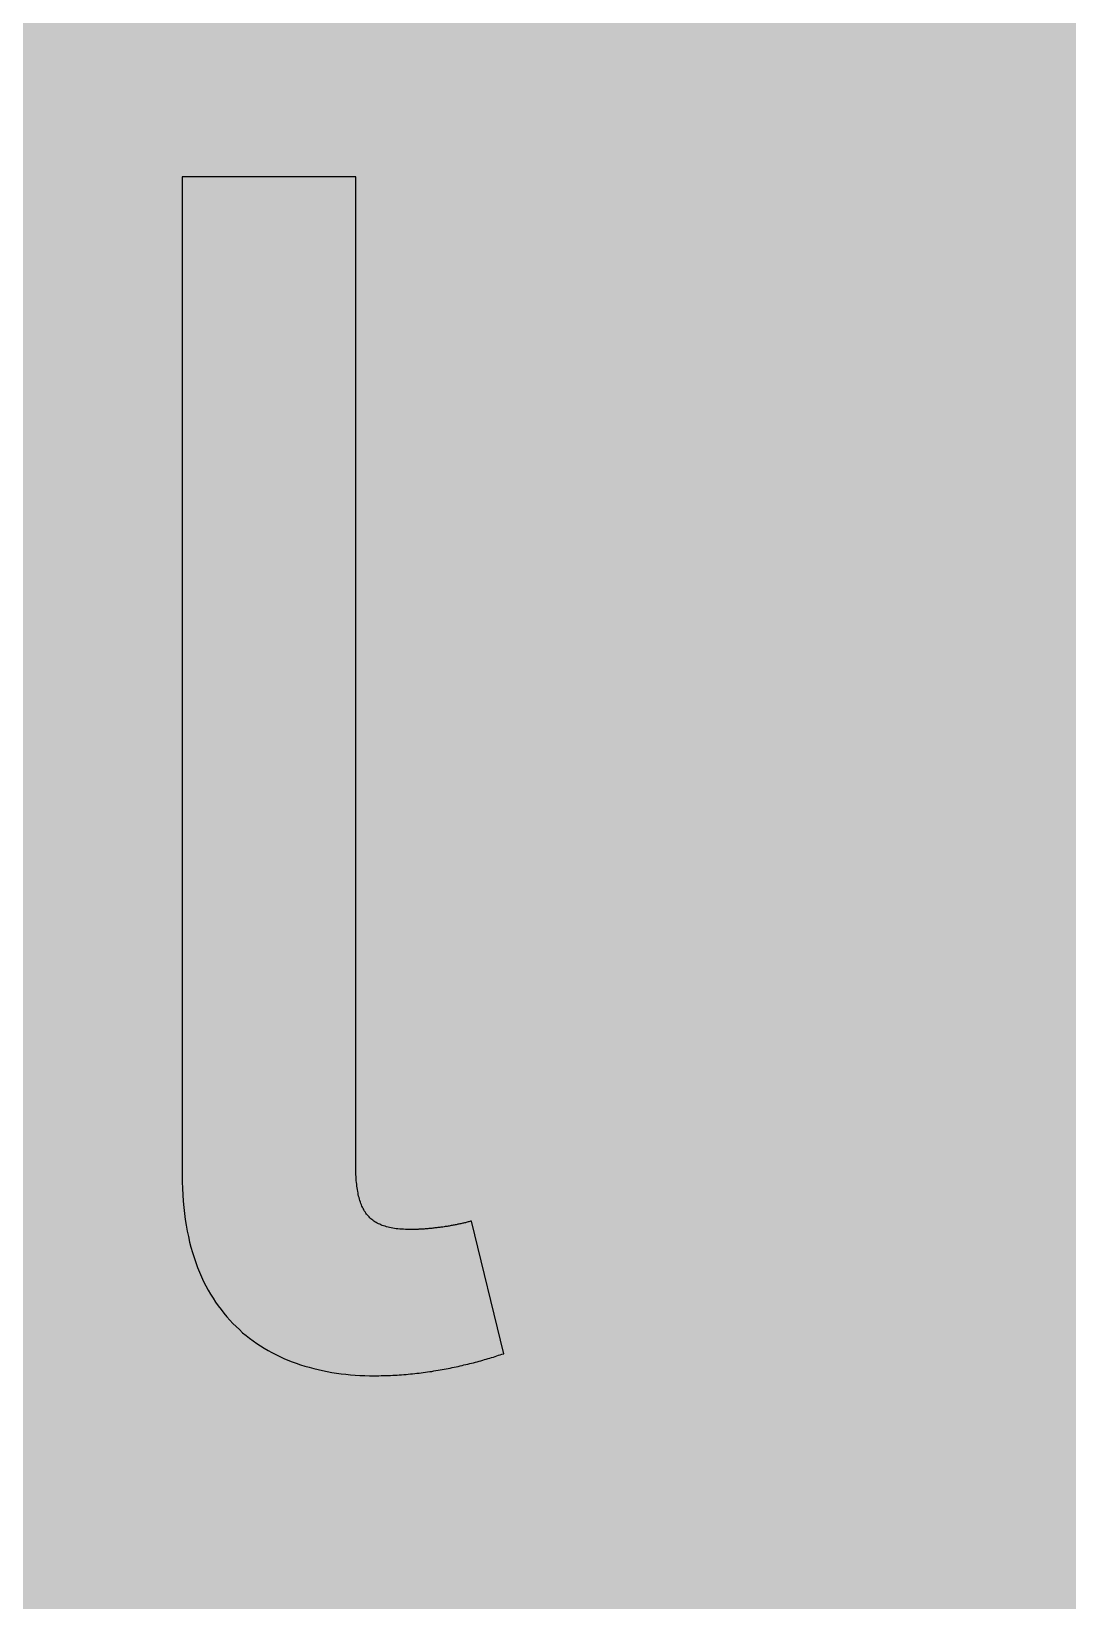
# Model space of a CAD drawing. Header units: millimetres. Extents: x 0 to 212, y 0 to 212.
# Drawn here: x 59.23 to 80.71, y 125.74 to 158.29 of the extents above; entities that cross this region are included whole.
import ezdxf

# ---------------------------------------------------------------- set-up
doc = ezdxf.new("R2010")
doc.units = ezdxf.units.MM

msp = doc.modelspace()

# ---------------------------------------------------------------- hatches: boundary and pattern name
for color, points in [(254, [(14.1633, 0.0536), (13.9878, 0.0533), (13.8125, 0.0559), (13.6373, 0.061), (13.462, 0.0686), (13.2893, 0.0787), (13.114, 0.0914), (12.9413, 0.1041), (12.7686, 0.1219), (12.5959, 0.1397), (12.4231, 0.16), (12.2504, 0.1829), (12.0777, 0.2057), (11.9075, 0.2337), (11.7373, 0.2616), (11.5672, 0.2921), (11.397, 0.3251), (11.2268, 0.3607), (11.0592, 0.3988), (10.8915, 0.4369), (10.7239, 0.4775), (10.5562, 0.5207), (10.3886, 0.5664), (10.2235, 0.6121), (10.0584, 0.6629), (9.8933, 0.7137), (9.7307, 0.7671), (9.5682, 0.8204), (9.4056, 0.8788), (9.2431, 0.9373), (9.083, 0.9982), (8.923, 1.0617), (8.763, 1.1252), (8.6055, 1.1938), (8.4455, 1.2624), (8.2906, 1.331), (8.1331, 1.4046), (7.9781, 1.4783), (7.8232, 1.5545), (7.6708, 1.6332), (7.5184, 1.7145), (7.366, 1.7958), (7.2161, 1.8796), (7.0663, 1.966), (6.919, 2.0523), (6.7716, 2.1438), (6.6243, 2.2352), (6.4795, 2.3266), (6.3348, 2.4232), (6.19, 2.5197), (6.0477, 2.6187), (5.908, 2.7178), (5.7683, 2.8194), (5.6286, 2.9235), (5.4915, 3.0302), (5.3543, 3.1369), (5.2197, 3.2461), (5.0851, 3.3579), (4.953, 3.4722), (4.8209, 3.5865), (4.6914, 3.7033), (4.5644, 3.8202), (4.4348, 3.9395), (4.3104, 4.0615), (4.1859, 4.1859), (4.0615, 4.3104), (3.9395, 4.4348), (3.8202, 4.5618), (3.7033, 4.6914), (3.5865, 4.8209), (3.4722, 4.953), (3.3579, 5.0851), (3.2487, 5.2197), (3.1369, 5.3543), (3.0302, 5.4915), (2.9235, 5.6286), (2.8194, 5.7683), (2.7178, 5.908), (2.6187, 6.0477), (2.5197, 6.19), (2.4232, 6.3348), (2.3266, 6.477), (2.2352, 6.6243), (2.1438, 6.7691), (2.0523, 6.9164), (1.966, 7.0663), (1.8796, 7.2161), (1.7958, 7.366), (1.7145, 7.5184), (1.6332, 7.6708), (1.5545, 7.8232), (1.4783, 7.9781), (1.4046, 8.1331), (1.331, 8.2906), (1.2598, 8.4455), (1.1913, 8.603), (1.1252, 8.763), (1.0592, 8.923), (0.9982, 9.083), (0.9373, 9.2431), (0.8763, 9.4056), (0.8204, 9.5682), (0.7645, 9.7307), (0.7112, 9.8933), (0.6604, 10.0584), (0.6121, 10.2235), (0.5639, 10.3911), (0.5207, 10.5562), (0.4775, 10.7239), (0.4343, 10.8915), (0.3962, 11.0592), (0.3607, 11.2268), (0.3251, 11.397), (0.2921, 11.5672), (0.2616, 11.7373), (0.2311, 11.9075), (0.2057, 12.0802), (0.1803, 12.2504), (0.1575, 12.4231), (0.1372, 12.5959), (0.1194, 12.7686), (0.1041, 12.9413), (0.0889, 13.1166), (0.0787, 13.2893), (0.0686, 13.4645), (0.061, 13.6373), (0.0559, 13.8125), (0.0508, 13.9878), (0.0508, 14.163), (0.0522, 197.6092), (0.0508, 197.7822), (0.0559, 197.9574), (0.061, 198.1327), (0.0686, 198.308), (0.0787, 198.4807), (0.0889, 198.6559), (0.1041, 198.8287), (0.1194, 199.0014), (0.1372, 199.1741), (0.1575, 199.3468), (0.1803, 199.5195), (0.2057, 199.6923), (0.2311, 199.8624), (0.2616, 200.0326), (0.2921, 200.2028), (0.3251, 200.373), (0.3607, 200.5432), (0.3962, 200.7108), (0.4343, 200.8784), (0.4775, 201.0461), (0.5207, 201.2137), (0.5639, 201.3814), (0.6121, 201.5465), (0.6604, 201.7116), (0.7112, 201.8767), (0.7645, 202.0392), (0.8204, 202.2018), (0.8763, 202.3643), (0.9373, 202.5269), (0.9982, 202.6869), (1.0592, 202.8469), (1.1252, 203.007), (1.1913, 203.1644), (1.2598, 203.3245), (1.331, 203.4794), (1.4046, 203.6369), (1.4783, 203.7918), (1.5545, 203.9468), (1.6332, 204.0992), (1.7145, 204.2516), (1.7958, 204.404), (1.8796, 204.5538), (1.966, 204.7037), (2.0523, 204.851), (2.1438, 204.9983), (2.2352, 205.1456), (2.3266, 205.2904), (2.4232, 205.4352), (2.5197, 205.58), (2.6187, 205.7222), (2.7178, 205.8619), (2.8194, 206.0016), (2.9235, 206.1413), (3.0302, 206.2785), (3.1369, 206.4156), (3.2487, 206.5503), (3.3579, 206.6849), (3.4722, 206.817), (3.5865, 206.949), (3.7033, 207.0786), (3.8202, 207.2056), (3.9395, 207.3351), (4.0615, 207.4596), (4.1859, 207.584), (4.3104, 207.7085), (4.4348, 207.8304), (4.5644, 207.9498), (4.6914, 208.0666), (4.8209, 208.1835), (4.953, 208.2978), (5.0851, 208.4121), (5.2197, 208.5213), (5.3543, 208.6331), (5.4915, 208.7397), (5.6286, 208.8464), (5.7683, 208.9506), (5.908, 209.0522), (6.0477, 209.1512), (6.19, 209.2503), (6.3348, 209.3468), (6.4795, 209.4433), (6.6243, 209.5348), (6.7716, 209.6262), (6.919, 209.7176), (7.0663, 209.804), (7.2161, 209.8904), (7.366, 209.9742), (7.5184, 210.0555), (7.6708, 210.1367), (7.8232, 210.2155), (7.9781, 210.2917), (8.1331, 210.3653), (8.2906, 210.439), (8.4455, 210.5101), (8.6055, 210.5787), (8.763, 210.6447), (8.923, 210.7108), (9.083, 210.7717), (9.2431, 210.8327), (9.4056, 210.8937), (9.5682, 210.9495), (9.7307, 211.0054), (9.8933, 211.0588), (10.0584, 211.1096), (10.2235, 211.1578), (10.3886, 211.2061), (10.5562, 211.2493), (10.7239, 211.2924), (10.8915, 211.3356), (11.0592, 211.3737), (11.2268, 211.4093), (11.397, 211.4448), (11.5672, 211.4779), (11.7373, 211.5083), (11.9075, 211.5388), (12.0777, 211.5642), (12.2504, 211.5896), (12.4231, 211.6125), (12.5959, 211.6328), (12.7686, 211.6506), (12.9413, 211.6658), (13.114, 211.6811), (13.2893, 211.6912), (13.462, 211.7014), (13.6373, 211.709), (13.8125, 211.7141), (13.9878, 211.7192), (14.163, 211.7192), (197.6078, 211.7203), (197.7822, 211.7192), (197.9574, 211.7141), (198.1327, 211.709), (198.3054, 211.7014), (198.4807, 211.6912), (198.6534, 211.6811), (198.8287, 211.6658), (199.0014, 211.6506), (199.1741, 211.6328), (199.3468, 211.6125), (199.5195, 211.5896), (199.6897, 211.5642), (199.8624, 211.5388), (200.0326, 211.5083), (200.2028, 211.4779), (200.373, 211.4448), (200.5432, 211.4093), (200.7108, 211.3737), (200.8784, 211.3356), (201.0461, 211.2924), (201.2137, 211.2493), (201.3788, 211.2061), (201.5465, 211.1578), (201.7116, 211.1096), (201.8767, 211.0588), (202.0392, 211.0054), (202.2018, 210.9495), (202.3643, 210.8937), (202.5269, 210.8327), (202.6869, 210.7717), (202.8469, 210.7108), (203.007, 210.6447), (203.167, 210.5787), (203.3245, 210.5101), (203.4794, 210.439), (203.6369, 210.3653), (203.7918, 210.2917), (203.9468, 210.2155), (204.0992, 210.1367), (204.2516, 210.0555), (204.404, 209.9742), (204.5538, 209.8904), (204.7037, 209.804), (204.8535, 209.7176), (205.0009, 209.6262), (205.1456, 209.5348), (205.293, 209.4433), (205.4352, 209.3468), (205.58, 209.2503), (205.7222, 209.1512), (205.8619, 209.0522), (206.0016, 208.9506), (206.1413, 208.8464), (206.2785, 208.7397), (206.4156, 208.6331), (206.5503, 208.5213), (206.6849, 208.4121), (206.817, 208.2978), (206.949, 208.1835), (207.0786, 208.0666), (207.2081, 207.9498), (207.3351, 207.8304), (207.4596, 207.7085), (207.584, 207.584), (207.7085, 207.4596), (207.8304, 207.3351), (207.9498, 207.2056), (208.0666, 207.0786), (208.1835, 206.949), (208.2978, 206.817), (208.4121, 206.6849), (208.5238, 206.5503), (208.6331, 206.4156), (208.7397, 206.2785), (208.8464, 206.1413), (208.9506, 206.0016), (209.0522, 205.8619), (209.1512, 205.7222), (209.2503, 205.58), (209.3468, 205.4352), (209.4433, 205.2904), (209.5348, 205.1456), (209.6262, 204.9983), (209.7176, 204.851), (209.804, 204.7037), (209.8904, 204.5538), (209.9742, 204.404), (210.0555, 204.2516), (210.1367, 204.0992), (210.2155, 203.9468), (210.2917, 203.7918), (210.3653, 203.6369), (210.439, 203.4794), (210.5076, 203.3245), (210.5762, 203.1644), (210.6447, 203.007), (210.7082, 202.8469), (210.7717, 202.6869), (210.8327, 202.5269), (210.8911, 202.3643), (210.9495, 202.2018), (211.0029, 202.0392), (211.0562, 201.8767), (211.107, 201.7116), (211.1578, 201.5465), (211.2035, 201.3814), (211.2493, 201.2137), (211.2924, 201.0461), (211.3331, 200.8784), (211.3712, 200.7108), (211.4093, 200.5432), (211.4448, 200.373), (211.4779, 200.2028), (211.5083, 200.0326), (211.5363, 199.8624), (211.5642, 199.6923), (211.5871, 199.5195), (211.6099, 199.3468), (211.6303, 199.1741), (211.648, 199.0014), (211.6658, 198.8287), (211.6785, 198.6559), (211.6912, 198.4807), (211.7014, 198.308), (211.709, 198.1327), (211.7141, 197.9574), (211.7166, 197.7822), (211.7166, 197.6069), (211.7189, 14.1647), (211.7166, 13.9878), (211.7141, 13.8125), (211.709, 13.6373), (211.7014, 13.4645), (211.6912, 13.2893), (211.6785, 13.1166), (211.6658, 12.9413), (211.648, 12.7686), (211.6303, 12.5959), (211.6099, 12.4231), (211.5871, 12.2504), (211.5642, 12.0802), (211.5363, 11.9075), (211.5083, 11.7373), (211.4779, 11.5672), (211.4448, 11.397), (211.4093, 11.2268), (211.3712, 11.0592), (211.3331, 10.8915), (211.2924, 10.7239), (211.2493, 10.5562), (211.2035, 10.3911), (211.1578, 10.2235), (211.107, 10.0584), (211.0562, 9.8933), (211.0029, 9.7307), (210.9495, 9.5682), (210.8911, 9.4056), (210.8327, 9.2431), (210.7717, 9.083), (210.7082, 8.923), (210.6447, 8.763), (210.5762, 8.603), (210.5076, 8.4455), (210.439, 8.2906), (210.3653, 8.1331), (210.2917, 7.9781), (210.2155, 7.8232), (210.1367, 7.6708), (210.0555, 7.5184), (209.9742, 7.366), (209.8904, 7.2161), (209.804, 7.0663), (209.7176, 6.9164), (209.6262, 6.7691), (209.5348, 6.6243), (209.4433, 6.477), (209.3468, 6.3348), (209.2503, 6.19), (209.1512, 6.0477), (209.0522, 5.908), (208.9506, 5.7683), (208.8464, 5.6286), (208.7397, 5.4915), (208.6331, 5.3543), (208.5238, 5.2197), (208.4121, 5.0851), (208.2978, 4.953), (208.1835, 4.8209), (208.0666, 4.6914), (207.9498, 4.5618), (207.8304, 4.4348), (207.7085, 4.3104), (207.584, 4.1859), (207.4596, 4.0615), (207.3351, 3.9395), (207.2081, 3.8202), (207.0786, 3.7033), (206.949, 3.5865), (206.817, 3.4722), (206.6849, 3.3579), (206.5503, 3.2461), (206.4156, 3.1369), (206.2785, 3.0302), (206.1413, 2.9235), (206.0016, 2.8194), (205.8619, 2.7178), (205.7222, 2.6187), (205.58, 2.5197), (205.4352, 2.4232), (205.293, 2.3266), (205.1456, 2.2352), (205.0009, 2.1438), (204.8535, 2.0523), (204.7037, 1.966), (204.5538, 1.8796), (204.404, 1.7958), (204.2516, 1.7145), (204.0992, 1.6332), (203.9468, 1.5545), (203.7918, 1.4783), (203.6369, 1.4046), (203.4794, 1.331), (203.3245, 1.2624), (203.167, 1.1938), (203.007, 1.1252), (202.8469, 1.0617), (202.6869, 0.9982), (202.5269, 0.9373), (202.3643, 0.8788), (202.2018, 0.8204), (202.0392, 0.7671), (201.8767, 0.7137), (201.7116, 0.6629), (201.5465, 0.6121), (201.3788, 0.5664), (201.2137, 0.5207), (201.0461, 0.4775), (200.8784, 0.4369), (200.7108, 0.3988), (200.5432, 0.3607), (200.373, 0.3251), (200.2028, 0.2921), (200.0326, 0.2616), (199.8624, 0.2337), (199.6897, 0.2057), (199.5195, 0.1829), (199.3468, 0.16), (199.1741, 0.1397), (199.0014, 0.1219), (198.8287, 0.1041), (198.6534, 0.0914), (198.4807, 0.0787), (198.3054, 0.0686), (198.1327, 0.061), (197.9574, 0.0559), (197.7822, 0.0533), (197.6069, 0.0533)]), (59, [(68.3507, 133.6142), (68.3336, 133.6091), (68.3158, 133.604), (68.2981, 133.5989), (68.2803, 133.5938), (68.2625, 133.5888), (68.2447, 133.5837), (68.2269, 133.5786), (68.2092, 133.5761), (68.1888, 133.571), (68.1711, 133.5659), (68.1507, 133.5608), (68.1304, 133.5583), (68.1126, 133.5532), (68.0923, 133.5481), (68.072, 133.5456), (68.0517, 133.5405), (68.0314, 133.5354), (68.011, 133.5329), (67.9907, 133.5278), (67.9704, 133.5253), (67.9501, 133.5202), (67.9298, 133.5176), (67.9094, 133.5151), (67.8866, 133.51), (67.8663, 133.5075), (67.8459, 133.5024), (67.8231, 133.4999), (67.8028, 133.4973), (67.7824, 133.4948), (67.7596, 133.4897), (67.7393, 133.4872), (67.7189, 133.4846), (67.6986, 133.4821), (67.6758, 133.4795), (67.6554, 133.477), (67.6351, 133.4745), (67.6148, 133.4719), (67.5919, 133.4694), (67.5716, 133.4668), (67.5513, 133.4643), (67.531, 133.4618), (67.5107, 133.4592), (67.4903, 133.4592), (67.47, 133.4567), (67.4497, 133.4541), (67.4319, 133.4516), (67.4116, 133.4516), (67.3913, 133.4491), (67.3735, 133.4465), (67.3532, 133.4465), (67.3354, 133.444), (67.3151, 133.444), (67.2973, 133.4414), (67.2795, 133.4414), (67.2617, 133.4414), (67.244, 133.4389), (67.2262, 133.4389), (67.2109, 133.4389), (67.1932, 133.4389), (67.1779, 133.4364), (67.1601, 133.4364), (67.1449, 133.4364), (67.1297, 133.4364), (67.1144, 133.4364), (67.0712, 133.4364), (67.0281, 133.4389), (66.9849, 133.4389), (66.9442, 133.4414), (66.9036, 133.444), (66.8655, 133.4465), (66.8274, 133.4516), (66.7918, 133.4541), (66.7563, 133.4592), (66.7207, 133.4668), (66.6877, 133.4719), (66.6547, 133.4795), (66.6217, 133.4872), (66.5912, 133.4948), (66.5607, 133.5049), (66.5302, 133.5126), (66.5023, 133.5227), (66.4743, 133.5354), (66.4489, 133.5456), (66.4235, 133.5583), (66.3981, 133.571), (66.3727, 133.5837), (66.3499, 133.5989), (66.327, 133.6142), (66.3067, 133.6294), (66.2864, 133.6446), (66.2661, 133.6624), (66.2457, 133.6802), (66.228, 133.698), (66.2102, 133.7183), (66.1924, 133.7386), (66.1746, 133.7589), (66.1594, 133.7793), (66.1441, 133.8021), (66.1289, 133.825), (66.1162, 133.8504), (66.1035, 133.8732), (66.0908, 133.8986), (66.0781, 133.924), (66.0679, 133.952), (66.0578, 133.9799), (66.0476, 134.0079), (66.0375, 134.0383), (66.0273, 134.0663), (66.0197, 134.0993), (66.0121, 134.1298), (66.0044, 134.1628), (65.9994, 134.1958), (65.9917, 134.2288), (65.9867, 134.2644), (65.9816, 134.3), (65.9765, 134.3381), (65.9714, 134.3762), (65.9689, 134.4143), (65.9638, 134.4524), (65.9613, 134.493), (65.9587, 134.5336), (65.9562, 134.5768), (65.9536, 134.62), (65.9536, 134.6632), (65.9511, 134.7089), (65.9511, 134.7546), (65.9511, 134.8003), (65.9511, 134.8486), (65.9515, 155.2744), (62.3535, 155.2744), (62.3535, 134.5664), (62.3545, 134.427), (62.357, 134.2898), (62.3646, 134.1552), (62.3722, 134.0231), (62.3849, 133.8961), (62.4002, 133.7691), (62.4154, 133.6472), (62.4357, 133.5253), (62.4561, 133.4059), (62.4815, 133.2916), (62.5069, 133.1773), (62.5348, 133.0681), (62.5653, 132.9588), (62.6008, 132.8547), (62.6339, 132.7506), (62.672, 132.649), (62.7126, 132.5524), (62.7532, 132.4559), (62.7964, 132.3619), (62.8421, 132.2705), (62.8904, 132.1816), (62.9412, 132.0952), (62.992, 132.0114), (63.0453, 131.9301), (63.1012, 131.8514), (63.1596, 131.7752), (63.2181, 131.699), (63.279, 131.6279), (63.34, 131.5568), (63.406, 131.4882), (63.4721, 131.4247), (63.5381, 131.3612), (63.6067, 131.2977), (63.6778, 131.2393), (63.7489, 131.1834), (63.8226, 131.1275), (63.8988, 131.0742), (63.975, 131.0234), (64.0537, 130.9751), (64.1325, 130.9294), (64.2112, 130.8862), (64.2925, 130.843), (64.3763, 130.8024), (64.4601, 130.7643), (64.5465, 130.7287), (64.6328, 130.6957), (64.7192, 130.6627), (64.8081, 130.6322), (64.897, 130.6043), (64.9884, 130.5789), (65.0799, 130.5535), (65.1713, 130.5306), (65.2653, 130.5103), (65.3593, 130.4925), (65.4533, 130.4747), (65.5498, 130.4595), (65.6463, 130.4468), (65.7428, 130.4341), (65.8419, 130.4265), (65.9384, 130.4163), (66.0375, 130.4112), (66.1391, 130.4061), (66.2381, 130.4036), (66.3397, 130.4036), (66.388, 130.4036), (66.4337, 130.4036), (66.482, 130.4061), (66.5302, 130.4061), (66.5759, 130.4087), (66.6242, 130.4087), (66.6699, 130.4112), (66.7182, 130.4138), (66.7639, 130.4163), (66.8096, 130.4188), (66.8553, 130.4214), (66.9036, 130.4239), (66.9493, 130.429), (66.995, 130.4315), (67.0408, 130.4366), (67.0839, 130.4417), (67.1297, 130.4442), (67.1754, 130.4493), (67.2211, 130.4544), (67.2643, 130.4595), (67.31, 130.4646), (67.3532, 130.4722), (67.3964, 130.4773), (67.4421, 130.4823), (67.4853, 130.49), (67.5284, 130.495), (67.5716, 130.5027), (67.6148, 130.5103), (67.658, 130.5179), (67.7012, 130.5255), (67.7418, 130.5331), (67.785, 130.5408), (67.8282, 130.5484), (67.8688, 130.556), (67.9094, 130.5636), (67.9526, 130.5738), (67.9933, 130.5814), (68.0339, 130.589), (68.0745, 130.5992), (68.1152, 130.6068), (68.1558, 130.617), (68.1965, 130.6271), (68.2371, 130.6347), (68.2752, 130.6449), (68.3158, 130.6551), (68.3539, 130.6652), (68.392, 130.6754), (68.4327, 130.6855), (68.4708, 130.6957), (68.5089, 130.7059), (68.547, 130.716), (68.5851, 130.7262), (68.6232, 130.7389), (68.6587, 130.749), (68.6968, 130.7592), (68.7324, 130.7694), (68.7705, 130.7821), (68.8061, 130.7922), (68.8416, 130.8049), (68.8772, 130.8151), (68.9127, 130.8278), (68.9483, 130.8379), (68.9839, 130.8506), (69.0194, 130.8608)])]:
    msp.add_hatch(color=color).paths.add_polyline_path(points)
h = msp.add_hatch(color=59)
h.paths.add_polyline_path([(70.4674, 148.9244), (70.4674, 146.1036), (73.1132, 146.1036), (73.1132, 130.5814), (76.7112, 130.5814), (76.7112, 148.9244)])
edge = h.paths.add_edge_path(flags=16)
edge.add_line((72.5138, 154.7107), (72.5145, 154.6454))
edge.add_line((72.5145, 154.6454), (72.5145, 154.5819))
edge.add_line((72.5145, 154.5819), (72.5195, 154.5184))
edge.add_line((72.5195, 154.5184), (72.5246, 154.4549))
edge.add_line((72.5246, 154.4549), (72.5297, 154.3939))
edge.add_line((72.5297, 154.3939), (72.5399, 154.3329))
edge.add_line((72.5399, 154.3329), (72.5475, 154.272))
edge.add_line((72.5475, 154.272), (72.5602, 154.211))
edge.add_line((72.5602, 154.211), (72.5703, 154.1526))
edge.add_line((72.5703, 154.1526), (72.5856, 154.0916))
edge.add_line((72.5856, 154.0916), (72.6008, 154.0332))
edge.add_line((72.6008, 154.0332), (72.6161, 153.9773))
edge.add_line((72.6161, 153.9773), (72.6338, 153.9189))
edge.add_line((72.6338, 153.9189), (72.6516, 153.863))
edge.add_line((72.6516, 153.863), (72.6719, 153.8097))
edge.add_line((72.6719, 153.8097), (72.6948, 153.7538))
edge.add_line((72.6948, 153.7538), (72.7177, 153.7005))
edge.add_line((72.7177, 153.7005), (72.7405, 153.6471))
edge.add_line((72.7405, 153.6471), (72.7659, 153.5938))
edge.add_line((72.7659, 153.5938), (72.7913, 153.543))
edge.add_line((72.7913, 153.543), (72.8193, 153.4922))
edge.add_line((72.8193, 153.4922), (72.8472, 153.4414))
edge.add_line((72.8472, 153.4414), (72.8777, 153.3931))
edge.add_line((72.8777, 153.3931), (72.9082, 153.3449))
edge.add_line((72.9082, 153.3449), (72.9412, 153.2992))
edge.add_line((72.9412, 153.2992), (72.9742, 153.2509))
edge.add_line((72.9742, 153.2509), (73.0072, 153.2052))
edge.add_line((73.0072, 153.2052), (73.0428, 153.162))
edge.add_line((73.0428, 153.162), (73.0809, 153.1188))
edge.add_line((73.0809, 153.1188), (73.1164, 153.0756))
edge.add_line((73.1164, 153.0756), (73.1571, 153.035))
edge.add_line((73.1571, 153.035), (73.1952, 152.9944))
edge.add_line((73.1952, 152.9944), (73.2358, 152.9537))
edge.add_line((73.2358, 152.9537), (73.279, 152.9156))
edge.add_line((73.279, 152.9156), (73.3196, 152.8775))
edge.add_line((73.3196, 152.8775), (73.3654, 152.842))
edge.add_line((73.3654, 152.842), (73.4085, 152.8064))
edge.add_line((73.4085, 152.8064), (73.4543, 152.7708))
edge.add_line((73.4543, 152.7708), (73.5, 152.7378))
edge.add_line((73.5, 152.7378), (73.5482, 152.7073))
edge.add_line((73.5482, 152.7073), (73.5965, 152.6743))
edge.add_line((73.5965, 152.6743), (73.6448, 152.6464))
edge.add_line((73.6448, 152.6464), (73.6956, 152.6159))
edge.add_line((73.6956, 152.6159), (73.7464, 152.5905))
edge.add_line((73.7464, 152.5905), (73.7972, 152.5626))
edge.add_line((73.7972, 152.5626), (73.848, 152.5372))
edge.add_line((73.848, 152.5372), (73.9013, 152.5143))
edge.add_line((73.9013, 152.5143), (73.9572, 152.4914))
edge.add_line((73.9572, 152.4914), (74.0105, 152.4711))
edge.add_line((74.0105, 152.4711), (74.0664, 152.4508))
edge.add_line((74.0664, 152.4508), (74.1223, 152.4305))
edge.add_line((74.1223, 152.4305), (74.1782, 152.4127))
edge.add_line((74.1782, 152.4127), (74.2366, 152.3975))
edge.add_line((74.2366, 152.3975), (74.295, 152.3822))
edge.add_line((74.295, 152.3822), (74.3534, 152.3695))
edge.add_line((74.3534, 152.3695), (74.4144, 152.3568))
edge.add_line((74.4144, 152.3568), (74.4728, 152.3467))
edge.add_line((74.4728, 152.3467), (74.5338, 152.3365))
edge.add_line((74.5338, 152.3365), (74.5947, 152.3289))
edge.add_line((74.5947, 152.3289), (74.6582, 152.3213))
edge.add_line((74.6582, 152.3213), (74.7217, 152.3162))
edge.add_line((74.7217, 152.3162), (74.7827, 152.3136))
edge.add_line((74.7827, 152.3136), (74.8487, 152.3111))
edge.add_line((74.8487, 152.3111), (74.9122, 152.3111))
edge.add_line((74.9122, 152.3111), (74.9757, 152.3111))
edge.add_line((74.9757, 152.3111), (75.0392, 152.3136))
edge.add_line((75.0392, 152.3136), (75.1027, 152.3162))
edge.add_line((75.1027, 152.3162), (75.1662, 152.3213))
edge.add_line((75.1662, 152.3213), (75.2272, 152.3289))
edge.add_line((75.2272, 152.3289), (75.2881, 152.3365))
edge.add_line((75.2881, 152.3365), (75.3491, 152.3467))
edge.add_line((75.3491, 152.3467), (75.4101, 152.3568))
edge.add_line((75.4101, 152.3568), (75.4685, 152.3695))
edge.add_line((75.4685, 152.3695), (75.5269, 152.3822))
edge.add_line((75.5269, 152.3822), (75.5853, 152.3975))
edge.add_line((75.5853, 152.3975), (75.6437, 152.4127))
edge.add_line((75.6437, 152.4127), (75.6996, 152.4305))
edge.add_line((75.6996, 152.4305), (75.7555, 152.4508))
edge.add_line((75.7555, 152.4508), (75.8114, 152.4711))
edge.add_line((75.8114, 152.4711), (75.8673, 152.4914))
edge.add_line((75.8673, 152.4914), (75.9206, 152.5143))
edge.add_line((75.9206, 152.5143), (75.9739, 152.5372))
edge.add_line((75.9739, 152.5372), (76.0247, 152.5626))
edge.add_line((76.0247, 152.5626), (76.0781, 152.5905))
edge.add_line((76.0781, 152.5905), (76.1289, 152.6159))
edge.add_line((76.1289, 152.6159), (76.1771, 152.6464))
edge.add_line((76.1771, 152.6464), (76.2254, 152.6743))
edge.add_line((76.2254, 152.6743), (76.2737, 152.7073))
edge.add_line((76.2737, 152.7073), (76.3219, 152.7378))
edge.add_line((76.3219, 152.7378), (76.3676, 152.7708))
edge.add_line((76.3676, 152.7708), (76.4134, 152.8064))
edge.add_line((76.4134, 152.8064), (76.4591, 152.842))
edge.add_line((76.4591, 152.842), (76.5023, 152.8775))
edge.add_line((76.5023, 152.8775), (76.5429, 152.9156))
edge.add_line((76.5429, 152.9156), (76.5861, 152.9537))
edge.add_line((76.5861, 152.9537), (76.6267, 152.9944))
edge.add_line((76.6267, 152.9944), (76.6648, 153.035))
edge.add_line((76.6648, 153.035), (76.7055, 153.0756))
edge.add_line((76.7055, 153.0756), (76.741, 153.1188))
edge.add_line((76.741, 153.1188), (76.7791, 153.162))
edge.add_line((76.7791, 153.162), (76.8147, 153.2052))
edge.add_line((76.8147, 153.2052), (76.8477, 153.2509))
edge.add_line((76.8477, 153.2509), (76.8807, 153.2992))
edge.add_line((76.8807, 153.2992), (76.9137, 153.3449))
edge.add_line((76.9137, 153.3449), (76.9442, 153.3931))
edge.add_line((76.9442, 153.3931), (76.9747, 153.4414))
edge.add_line((76.9747, 153.4414), (77.0026, 153.4922))
edge.add_line((77.0026, 153.4922), (77.0306, 153.543))
edge.add_line((77.0306, 153.543), (77.056, 153.5938))
edge.add_line((77.056, 153.5938), (77.0814, 153.6471))
edge.add_line((77.0814, 153.6471), (77.1042, 153.7005))
edge.add_line((77.1042, 153.7005), (77.1271, 153.7538))
edge.add_line((77.1271, 153.7538), (77.15, 153.8097))
edge.add_line((77.15, 153.8097), (77.1703, 153.863))
edge.add_line((77.1703, 153.863), (77.1881, 153.9189))
edge.add_line((77.1881, 153.9189), (77.2058, 153.9773))
edge.add_line((77.2058, 153.9773), (77.2211, 154.0332))
edge.add_line((77.2211, 154.0332), (77.2363, 154.0916))
edge.add_line((77.2363, 154.0916), (77.2516, 154.1526))
edge.add_line((77.2516, 154.1526), (77.2617, 154.211))
edge.add_line((77.2617, 154.211), (77.2744, 154.272))
edge.add_line((77.2744, 154.272), (77.282, 154.3329))
edge.add_line((77.282, 154.3329), (77.2897, 154.3939))
edge.add_line((77.2897, 154.3939), (77.2973, 154.4549))
edge.add_line((77.2973, 154.4549), (77.3024, 154.5184))
edge.add_line((77.3024, 154.5184), (77.3074, 154.5819))
edge.add_line((77.3074, 154.5819), (77.3074, 154.6454))
edge.add_line((77.3074, 154.6454), (77.31, 154.7089))
edge.add_line((77.31, 154.7089), (77.3074, 154.7724))
edge.add_line((77.3074, 154.7724), (77.3074, 154.8384))
edge.add_line((77.3074, 154.8384), (77.3024, 154.8994))
edge.add_line((77.3024, 154.8994), (77.2973, 154.9629))
edge.add_line((77.2973, 154.9629), (77.2897, 155.0238))
edge.add_line((77.2897, 155.0238), (77.282, 155.0873))
edge.add_line((77.282, 155.0873), (77.2744, 155.1483))
edge.add_line((77.2744, 155.1483), (77.2617, 155.2067))
edge.add_line((77.2617, 155.2067), (77.2516, 155.2677))
edge.add_line((77.2516, 155.2677), (77.2363, 155.3261))
edge.add_line((77.2363, 155.3261), (77.2211, 155.3845))
edge.add_line((77.2211, 155.3845), (77.2058, 155.4404))
edge.add_line((77.2058, 155.4404), (77.1881, 155.4988))
edge.add_line((77.1881, 155.4988), (77.1703, 155.5547))
edge.add_line((77.1703, 155.5547), (77.15, 155.6106))
edge.add_line((77.15, 155.6106), (77.1271, 155.6639))
edge.add_line((77.1271, 155.6639), (77.1042, 155.7172))
edge.add_line((77.1042, 155.7172), (77.0814, 155.7706))
edge.add_line((77.0814, 155.7706), (77.056, 155.8239))
edge.add_line((77.056, 155.8239), (77.0306, 155.8747))
edge.add_line((77.0306, 155.8747), (77.0026, 155.9255))
edge.add_line((77.0026, 155.9255), (76.9747, 155.9763))
edge.add_line((76.9747, 155.9763), (76.9442, 156.0246))
edge.add_line((76.9442, 156.0246), (76.9137, 156.0728))
edge.add_line((76.9137, 156.0728), (76.8807, 156.1186))
edge.add_line((76.8807, 156.1186), (76.8477, 156.1668))
edge.add_line((76.8477, 156.1668), (76.8147, 156.2125))
edge.add_line((76.8147, 156.2125), (76.7791, 156.2557))
edge.add_line((76.7791, 156.2557), (76.741, 156.2989))
edge.add_line((76.741, 156.2989), (76.7055, 156.3421))
edge.add_line((76.7055, 156.3421), (76.6648, 156.3827))
edge.add_line((76.6648, 156.3827), (76.6267, 156.4234))
edge.add_line((76.6267, 156.4234), (76.5861, 156.464))
edge.add_line((76.5861, 156.464), (76.5429, 156.5021))
edge.add_line((76.5429, 156.5021), (76.5023, 156.5402))
edge.add_line((76.5023, 156.5402), (76.4591, 156.5758))
edge.add_line((76.4591, 156.5758), (76.4134, 156.6113))
edge.add_line((76.4134, 156.6113), (76.3676, 156.6469))
edge.add_line((76.3676, 156.6469), (76.3219, 156.6799))
edge.add_line((76.3219, 156.6799), (76.2737, 156.7104))
edge.add_line((76.2737, 156.7104), (76.2254, 156.7409))
edge.add_line((76.2254, 156.7409), (76.1771, 156.7713))
edge.add_line((76.1771, 156.7713), (76.1289, 156.8018))
edge.add_line((76.1289, 156.8018), (76.0781, 156.8272))
edge.add_line((76.0781, 156.8272), (76.0247, 156.8552))
edge.add_line((76.0247, 156.8552), (75.9739, 156.8806))
edge.add_line((75.9739, 156.8806), (75.9206, 156.9034))
edge.add_line((75.9206, 156.9034), (75.8673, 156.9263))
edge.add_line((75.8673, 156.9263), (75.8114, 156.9466))
edge.add_line((75.8114, 156.9466), (75.7555, 156.9669))
edge.add_line((75.7555, 156.9669), (75.6996, 156.9872))
edge.add_line((75.6996, 156.9872), (75.6437, 157.005))
edge.add_line((75.6437, 157.005), (75.5853, 157.0203))
edge.add_line((75.5853, 157.0203), (75.5269, 157.0355))
edge.add_line((75.5269, 157.0355), (75.4685, 157.0482))
edge.add_line((75.4685, 157.0482), (75.4101, 157.0609))
edge.add_line((75.4101, 157.0609), (75.3491, 157.0711))
edge.add_line((75.3491, 157.0711), (75.2881, 157.0812))
edge.add_line((75.2881, 157.0812), (75.2272, 157.0888))
edge.add_line((75.2272, 157.0888), (75.1662, 157.0965))
edge.add_line((75.1662, 157.0965), (75.1027, 157.1015))
edge.add_line((75.1027, 157.1015), (75.0392, 157.1041))
edge.add_line((75.0392, 157.1041), (74.9757, 157.1066))
edge.add_line((74.9757, 157.1066), (74.9122, 157.1066))
edge.add_line((74.9122, 157.1066), (74.8487, 157.1066))
edge.add_line((74.8487, 157.1066), (74.7827, 157.1041))
edge.add_line((74.7827, 157.1041), (74.7217, 157.1015))
edge.add_line((74.7217, 157.1015), (74.6582, 157.0965))
edge.add_line((74.6582, 157.0965), (74.5947, 157.0888))
edge.add_line((74.5947, 157.0888), (74.5338, 157.0812))
edge.add_line((74.5338, 157.0812), (74.4728, 157.0711))
edge.add_line((74.4728, 157.0711), (74.4144, 157.0609))
edge.add_line((74.4144, 157.0609), (74.3534, 157.0482))
edge.add_line((74.3534, 157.0482), (74.295, 157.0355))
edge.add_line((74.295, 157.0355), (74.2366, 157.0203))
edge.add_line((74.2366, 157.0203), (74.1782, 157.005))
edge.add_line((74.1782, 157.005), (74.1223, 156.9872))
edge.add_line((74.1223, 156.9872), (74.0664, 156.9669))
edge.add_line((74.0664, 156.9669), (74.0105, 156.9466))
edge.add_line((74.0105, 156.9466), (73.9572, 156.9263))
edge.add_line((73.9572, 156.9263), (73.9013, 156.9034))
edge.add_line((73.9013, 156.9034), (73.848, 156.8806))
edge.add_line((73.848, 156.8806), (73.7972, 156.8552))
edge.add_line((73.7972, 156.8552), (73.7464, 156.8272))
edge.add_line((73.7464, 156.8272), (73.6956, 156.8018))
edge.add_line((73.6956, 156.8018), (73.6448, 156.7713))
edge.add_line((73.6448, 156.7713), (73.5965, 156.7409))
edge.add_line((73.5965, 156.7409), (73.5482, 156.7104))
edge.add_line((73.5482, 156.7104), (73.5, 156.6799))
edge.add_line((73.5, 156.6799), (73.4543, 156.6469))
edge.add_line((73.4543, 156.6469), (73.4085, 156.6113))
edge.add_line((73.4085, 156.6113), (73.3654, 156.5758))
edge.add_line((73.3654, 156.5758), (73.3196, 156.5402))
edge.add_line((73.3196, 156.5402), (73.279, 156.5021))
edge.add_line((73.279, 156.5021), (73.2358, 156.464))
edge.add_line((73.2358, 156.464), (73.1952, 156.4234))
edge.add_line((73.1952, 156.4234), (73.1571, 156.3827))
edge.add_line((73.1571, 156.3827), (73.1164, 156.3421))
edge.add_line((73.1164, 156.3421), (73.0809, 156.2989))
edge.add_line((73.0809, 156.2989), (73.0428, 156.2557))
edge.add_line((73.0428, 156.2557), (73.0072, 156.2125))
edge.add_line((73.0072, 156.2125), (72.9742, 156.1668))
edge.add_line((72.9742, 156.1668), (72.9412, 156.1186))
edge.add_line((72.9412, 156.1186), (72.9082, 156.0728))
edge.add_line((72.9082, 156.0728), (72.8777, 156.0246))
edge.add_line((72.8777, 156.0246), (72.8472, 155.9763))
edge.add_line((72.8472, 155.9763), (72.8193, 155.9255))
edge.add_line((72.8193, 155.9255), (72.7913, 155.8747))
edge.add_line((72.7913, 155.8747), (72.7659, 155.8239))
edge.add_line((72.7659, 155.8239), (72.7405, 155.7706))
edge.add_line((72.7405, 155.7706), (72.7177, 155.7172))
edge.add_line((72.7177, 155.7172), (72.6948, 155.6639))
edge.add_line((72.6948, 155.6639), (72.6719, 155.6106))
edge.add_line((72.6719, 155.6106), (72.6516, 155.5547))
edge.add_line((72.6516, 155.5547), (72.6338, 155.4988))
edge.add_line((72.6338, 155.4988), (72.6161, 155.4404))
edge.add_line((72.6161, 155.4404), (72.6008, 155.3845))
edge.add_line((72.6008, 155.3845), (72.5856, 155.3261))
edge.add_line((72.5856, 155.3261), (72.5703, 155.2677))
edge.add_line((72.5703, 155.2677), (72.5602, 155.2067))
edge.add_line((72.5602, 155.2067), (72.5475, 155.1483))
edge.add_line((72.5475, 155.1483), (72.5399, 155.0873))
edge.add_line((72.5399, 155.0873), (72.5297, 155.0238))
edge.add_line((72.5297, 155.0238), (72.5246, 154.9629))
edge.add_line((72.5246, 154.9629), (72.5195, 154.8994))
edge.add_line((72.5195, 154.8994), (72.5145, 154.8384))
edge.add_line((72.5145, 154.8384), (72.5145, 154.7724))
edge.add_line((72.5145, 154.7724), (72.5119, 154.7089))

# ---------------------------------------------------------------- linework, layer by layer
at = {"color": 59}
msp.add_lwpolyline([(68.3507, 133.6142), (68.3336, 133.6091), (68.3158, 133.604), (68.2981, 133.5989), (68.2803, 133.5938), (68.2625, 133.5888), (68.2447, 133.5837), (68.2269, 133.5786), (68.2092, 133.5761), (68.1888, 133.571), (68.1711, 133.5659), (68.1507, 133.5608), (68.1304, 133.5583), (68.1126, 133.5532), (68.0923, 133.5481), (68.072, 133.5456), (68.0517, 133.5405), (68.0314, 133.5354), (68.011, 133.5329), (67.9907, 133.5278), (67.9704, 133.5253), (67.9501, 133.5202), (67.9298, 133.5176), (67.9094, 133.5151), (67.8866, 133.51), (67.8663, 133.5075), (67.8459, 133.5024), (67.8231, 133.4999), (67.8028, 133.4973), (67.7824, 133.4948), (67.7596, 133.4897), (67.7393, 133.4872), (67.7189, 133.4846), (67.6986, 133.4821), (67.6758, 133.4795), (67.6554, 133.477), (67.6351, 133.4745), (67.6148, 133.4719), (67.5919, 133.4694), (67.5716, 133.4668), (67.5513, 133.4643), (67.531, 133.4618), (67.5107, 133.4592), (67.4903, 133.4592), (67.47, 133.4567), (67.4497, 133.4541), (67.4319, 133.4516), (67.4116, 133.4516), (67.3913, 133.4491), (67.3735, 133.4465), (67.3532, 133.4465), (67.3354, 133.444), (67.3151, 133.444), (67.2973, 133.4414), (67.2795, 133.4414), (67.2617, 133.4414), (67.244, 133.4389), (67.2262, 133.4389), (67.2109, 133.4389), (67.1932, 133.4389), (67.1779, 133.4364), (67.1601, 133.4364), (67.1449, 133.4364), (67.1297, 133.4364), (67.1144, 133.4364), (67.0712, 133.4364), (67.0281, 133.4389), (66.9849, 133.4389), (66.9442, 133.4414), (66.9036, 133.444), (66.8655, 133.4465), (66.8274, 133.4516), (66.7918, 133.4541), (66.7563, 133.4592), (66.7207, 133.4668), (66.6877, 133.4719), (66.6547, 133.4795), (66.6217, 133.4872), (66.5912, 133.4948), (66.5607, 133.5049), (66.5302, 133.5126), (66.5023, 133.5227), (66.4743, 133.5354), (66.4489, 133.5456), (66.4235, 133.5583), (66.3981, 133.571), (66.3727, 133.5837), (66.3499, 133.5989), (66.327, 133.6142), (66.3067, 133.6294), (66.2864, 133.6446), (66.2661, 133.6624), (66.2457, 133.6802), (66.228, 133.698), (66.2102, 133.7183), (66.1924, 133.7386), (66.1746, 133.7589), (66.1594, 133.7793), (66.1441, 133.8021), (66.1289, 133.825), (66.1162, 133.8504), (66.1035, 133.8732), (66.0908, 133.8986), (66.0781, 133.924), (66.0679, 133.952), (66.0578, 133.9799), (66.0476, 134.0079), (66.0375, 134.0383), (66.0273, 134.0663), (66.0197, 134.0993), (66.0121, 134.1298), (66.0044, 134.1628), (65.9994, 134.1958), (65.9917, 134.2288), (65.9867, 134.2644), (65.9816, 134.3), (65.9765, 134.3381), (65.9714, 134.3762), (65.9689, 134.4143), (65.9638, 134.4524), (65.9613, 134.493), (65.9587, 134.5336), (65.9562, 134.5768), (65.9536, 134.62), (65.9536, 134.6632), (65.9511, 134.7089), (65.9511, 134.7546), (65.9511, 134.8003), (65.9511, 134.8486), (65.9515, 155.2744), (62.3535, 155.2744), (62.3535, 134.5664), (62.3545, 134.427), (62.357, 134.2898), (62.3646, 134.1552), (62.3722, 134.0231), (62.3849, 133.8961), (62.4002, 133.7691), (62.4154, 133.6472), (62.4357, 133.5253), (62.4561, 133.4059), (62.4815, 133.2916), (62.5069, 133.1773), (62.5348, 133.0681), (62.5653, 132.9588), (62.6008, 132.8547), (62.6339, 132.7506), (62.672, 132.649), (62.7126, 132.5524), (62.7532, 132.4559), (62.7964, 132.3619), (62.8421, 132.2705), (62.8904, 132.1816), (62.9412, 132.0952), (62.992, 132.0114), (63.0453, 131.9301), (63.1012, 131.8514), (63.1596, 131.7752), (63.2181, 131.699), (63.279, 131.6279), (63.34, 131.5568), (63.406, 131.4882), (63.4721, 131.4247), (63.5381, 131.3612), (63.6067, 131.2977), (63.6778, 131.2393), (63.7489, 131.1834), (63.8226, 131.1275), (63.8988, 131.0742), (63.975, 131.0234), (64.0537, 130.9751), (64.1325, 130.9294), (64.2112, 130.8862), (64.2925, 130.843), (64.3763, 130.8024), (64.4601, 130.7643), (64.5465, 130.7287), (64.6328, 130.6957), (64.7192, 130.6627), (64.8081, 130.6322), (64.897, 130.6043), (64.9884, 130.5789), (65.0799, 130.5535), (65.1713, 130.5306), (65.2653, 130.5103), (65.3593, 130.4925), (65.4533, 130.4747), (65.5498, 130.4595), (65.6463, 130.4468), (65.7428, 130.4341), (65.8419, 130.4265), (65.9384, 130.4163), (66.0375, 130.4112), (66.1391, 130.4061), (66.2381, 130.4036), (66.3397, 130.4036), (66.388, 130.4036), (66.4337, 130.4036), (66.482, 130.4061), (66.5302, 130.4061), (66.5759, 130.4087), (66.6242, 130.4087), (66.6699, 130.4112), (66.7182, 130.4138), (66.7639, 130.4163), (66.8096, 130.4188), (66.8553, 130.4214), (66.9036, 130.4239), (66.9493, 130.429), (66.995, 130.4315), (67.0408, 130.4366), (67.0839, 130.4417), (67.1297, 130.4442), (67.1754, 130.4493), (67.2211, 130.4544), (67.2643, 130.4595), (67.31, 130.4646), (67.3532, 130.4722), (67.3964, 130.4773), (67.4421, 130.4823), (67.4853, 130.49), (67.5284, 130.495), (67.5716, 130.5027), (67.6148, 130.5103), (67.658, 130.5179), (67.7012, 130.5255), (67.7418, 130.5331), (67.785, 130.5408), (67.8282, 130.5484), (67.8688, 130.556), (67.9094, 130.5636), (67.9526, 130.5738), (67.9933, 130.5814), (68.0339, 130.589), (68.0745, 130.5992), (68.1152, 130.6068), (68.1558, 130.617), (68.1965, 130.6271), (68.2371, 130.6347), (68.2752, 130.6449), (68.3158, 130.6551), (68.3539, 130.6652), (68.392, 130.6754), (68.4327, 130.6855), (68.4708, 130.6957), (68.5089, 130.7059), (68.547, 130.716), (68.5851, 130.7262), (68.6232, 130.7389), (68.6587, 130.749), (68.6968, 130.7592), (68.7324, 130.7694), (68.7705, 130.7821), (68.8061, 130.7922), (68.8416, 130.8049), (68.8772, 130.8151), (68.9127, 130.8278), (68.9483, 130.8379), (68.9839, 130.8506), (69.0194, 130.8608), (68.3507, 133.6142)], dxfattribs=at)

doc.saveas('drawing.dxf')
